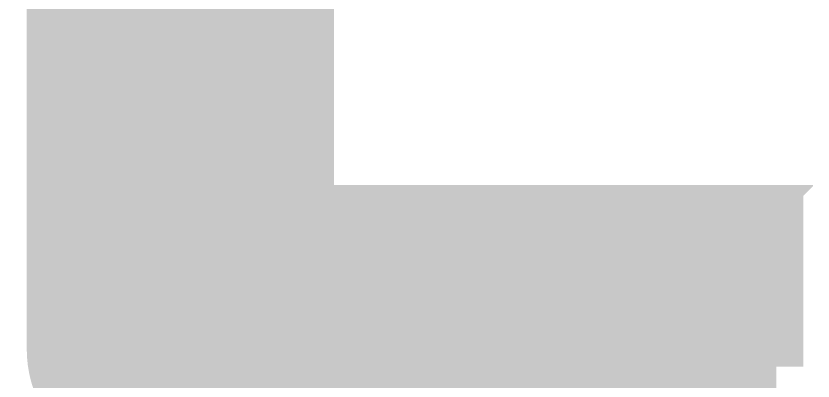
# Model space of a CAD drawing. Header units: metres. Extents: x -331 to 2982, y 362 to 2539.
# Drawn here: x -255.15 to -226.76, y 699.16 to 712.17 of the extents above; entities that cross this region are included whole.
import ezdxf

# ---------------------------------------------------------------- set-up
doc = ezdxf.new("R2010")
doc.units = ezdxf.units.M
doc.layers.add('_salas', color=251, linetype='Continuous', plot=False)

msp = doc.modelspace()

# ---------------------------------------------------------------- hatches: boundary and pattern name
at = {"layer": '_salas', "transparency": 33554559}
h = msp.add_hatch(color=256, dxfattribs=at)
h.dxf.hatch_style = 1
h.paths.add_polyline_path([(-238.347, 740.802), (-237.895, 741.254), (-238.347, 741.707), (-238.8, 741.254)])
h.paths.add_polyline_path([(-237.895, 735.004), (-238.347, 735.457), (-238.8, 735.004), (-238.347, 734.552)])
h.paths.add_polyline_path([(-246.097, 734.487), (-245.645, 734.94), (-246.097, 735.392), (-246.55, 734.94)], flags=17)
h.paths.add_polyline_path([(-238.347, 728.302), (-237.895, 728.754), (-238.347, 729.207), (-238.8, 728.754)])
h.paths.add_polyline_path([(-254.697, 740.802), (-254.245, 741.254), (-254.697, 741.707), (-255.15, 741.254)])
h.paths.add_polyline_path([(-254.697, 734.487), (-254.245, 734.94), (-254.697, 735.392), (-255.15, 734.94)])
h.paths.add_polyline_path([(-246.097, 697.052), (-245.645, 697.504), (-246.097, 697.957), (-246.55, 697.504)], flags=17)
h.paths.add_polyline_path([(-246.097, 685.932), (-245.645, 686.384), (-246.097, 686.837), (-246.55, 686.384)])
h.paths.add_polyline_path([(-254.697, 685.932), (-254.245, 686.384), (-254.697, 686.837), (-255.15, 686.384)])
h.paths.add_polyline_path([(-246.025, 731.879), (-244.012, 731.879), (-244.012, 731.954), (-243.822, 731.954), (-243.822, 700.554), (-244.012, 700.554), (-244.012, 700.629), (-246.027, 700.629), (-246.025, 700.365, -1.007425), (-254.765, 700.297), (-254.765, 732.237, -0.005135), (-254.765, 732.24, -1.0398)])
h.paths.add_polyline_path([(-246.097, 692.539), (-246.097, 692.729), (-254.325, 692.729), (-254.325, 692.539)])
h = msp.add_hatch(color=256, dxfattribs=at)
h.dxf.hatch_style = 1
h.paths.add_polyline_path([(-237.204, 676.079), (-235.722, 676.079), (-235.722, 681.024), (-228.068, 681.024), (-228.068, 699.674), (-227.113, 699.674), (-227.113, 705.66), (-227.113, 705.758), (-226.762, 706.109), (-226.762, 706.149), (-252.548, 706.149), (-252.548, 705.919), (-252.358, 705.919), (-252.203, 705.765), (-252.203, 676.079), (-250.711, 676.079), (-250.569, 675.839), (-250.419, 675.604), (-251.493, 675.604), (-251.493, 674.964), (-249.943, 674.964, 0.087526), (-247.871, 673.204, 0.418022)])

doc.saveas('drawing.dxf')
